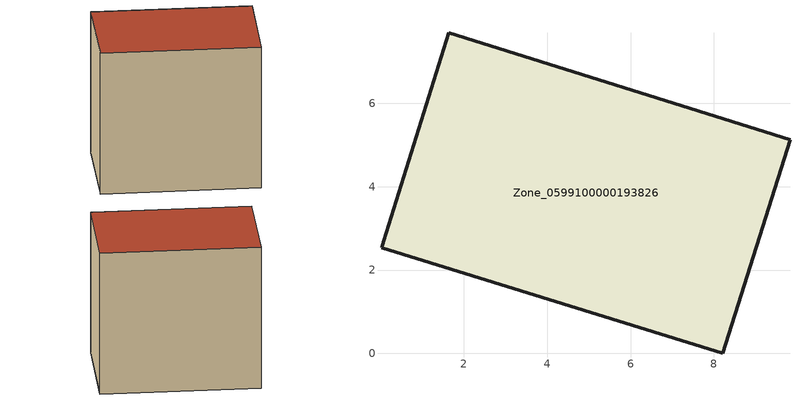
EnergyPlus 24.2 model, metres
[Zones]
Zone_0599100000193826
 floor ground (C_G): 9.83,5.13 8.22,0 0.02,2.53 0.08,2.71 1.63,7.7 z0
 wall outside (C_F): 9.83,5.13 1.63,7.7 0.08,2.71 0.02,2.53 8.22,0 9.83,5.13 z0:8.18
 roof outside (C_R): 8.22,0 9.83,5.13 1.63,7.7 0.08,2.71 0.02,2.53 z8.18
[BUILDING]
Pand.0599100000193826: North Axis=0; Terrain=City; Loads Convergence Tolerance Value=0.04; Temperature Convergence Tolerance Value=0.4; Solar Distribution=FullExterior; Maximum Number of Warmup Days=25; Minimum Number of Warmup Days=1
[Site:Location]
Rotterdam.The.Hague.AP_ZH_NLD Design_Conditions: Latitude=51.96; Longitude=4.45; Time Zone=1; Elevation=-4.5
[SITE:GROUNDTEMPERATURE:BUILDINGSURFACE]
18, 18, 18, 18, 18, 18, 18, 18, 18, 18, 18, 18
[MATERIAL] Thermal Absorptance=0.9; Solar Absorptance=0.7; Visible Absorptance=0.7
Name | Roughness | Thickness | Conductivity | Density | Specific Heat
G.TI.1975-1991 | MediumSmooth | 0.15 | 0.288461 | 540 | 1210
F.TI.1975-1991 | Rough | 0.3 | 0.230769 | 1920 | 840
R.TI.1975-1991 | MediumRough | 0.2 | 0.153846 | 1500 | 1000
[CONSTRUCTION]
C_G: G.TI.1975-1991
C_F: F.TI.1975-1991
C_R: R.TI.1975-1991
[ZONE]
Zone_0599100000193826: Type=1; Multiplier=1; Ceiling Height=Autocalculate; Volume=Autocalculate; Floor Area=autocalculate; Part of Total Floor Area=Yes
[ZONEINFILTRATION:DESIGNFLOWRATE]
Infil_Zone_0599100000193826: Zone or ZoneList or Space or SpaceList=Zone_0599100000193826; Schedule=AlwaysOn; Design Flow Rate Calculation Method=Flow/Area; Flow Rate per Floor Area=0.003; Constant Term Coefficient=1; Temperature Term Coefficient=0; Velocity Term Coefficient=0; Velocity Squared Term Coefficient=0
[HVACTEMPLATE:ZONE:IDEALLOADSAIRSYSTEM]
Zone_0599100000193826: Maximum Heating Supply Air Temperature=50; Minimum Cooling Supply Air Temperature=13; Maximum Heating Supply Air Humidity Ratio=0.0156; Minimum Cooling Supply Air Humidity Ratio=0.0077; Heating Limit=NoLimit; Cooling Limit=NoLimit; Dehumidification Control Type=ConstantSensibleHeatRatio; Cooling Sensible Heat Ratio=0.7; Dehumidification Setpoint=60; Humidification Control Type=None; Humidification Setpoint=30; Outdoor Air Method=None; Outdoor Air Flow Rate per Person=0.00944; Outdoor Air Flow Rate per Zone Floor Area=0; Outdoor Air Flow Rate per Zone=0; Demand Controlled Ventilation Type=None; Outdoor Air Economizer Type=NoEconomizer; Heat Recovery Type=None; Sensible Heat Recovery Effectiveness=0.7; Latent Heat Recovery Effectiveness=0.65
[ZONECONTROL:THERMOSTAT]
ThermostatControl_Zone_0599100000193826: Zone or ZoneList=Zone_0599100000193826; Control Type Schedule=DualSetpointControlType; Control 1=Thermostat_Zone_0599100000193826; Temperature Difference Between Cutout And Setpoint=0
[THERMOSTATSETPOINT:DUALSETPOINT]
Thermostat_Zone_0599100000193826: Heating Setpoint Temperature Schedule=HeatingSetpoint_Zone_0599100000193826; Cooling Setpoint Temperature Schedule=CoolingSetpoint_Zone_0599100000193826
[SCHEDULE:COMPACT]
HeatingSetpoint_Zone_0599100000193826: Through: 12/31, For: AllDays, Until: 24:00, 21
CoolingSetpoint_Zone_0599100000193826: Through: 12/31, For: AllDays, Until: 24:00, 24
DualSetpointControlType: Through: 12/31, For: AllDays, Until: 24:00, 4
AlwaysOn: Through: 12/31, For: AllDays, Until: 24:00, 1
